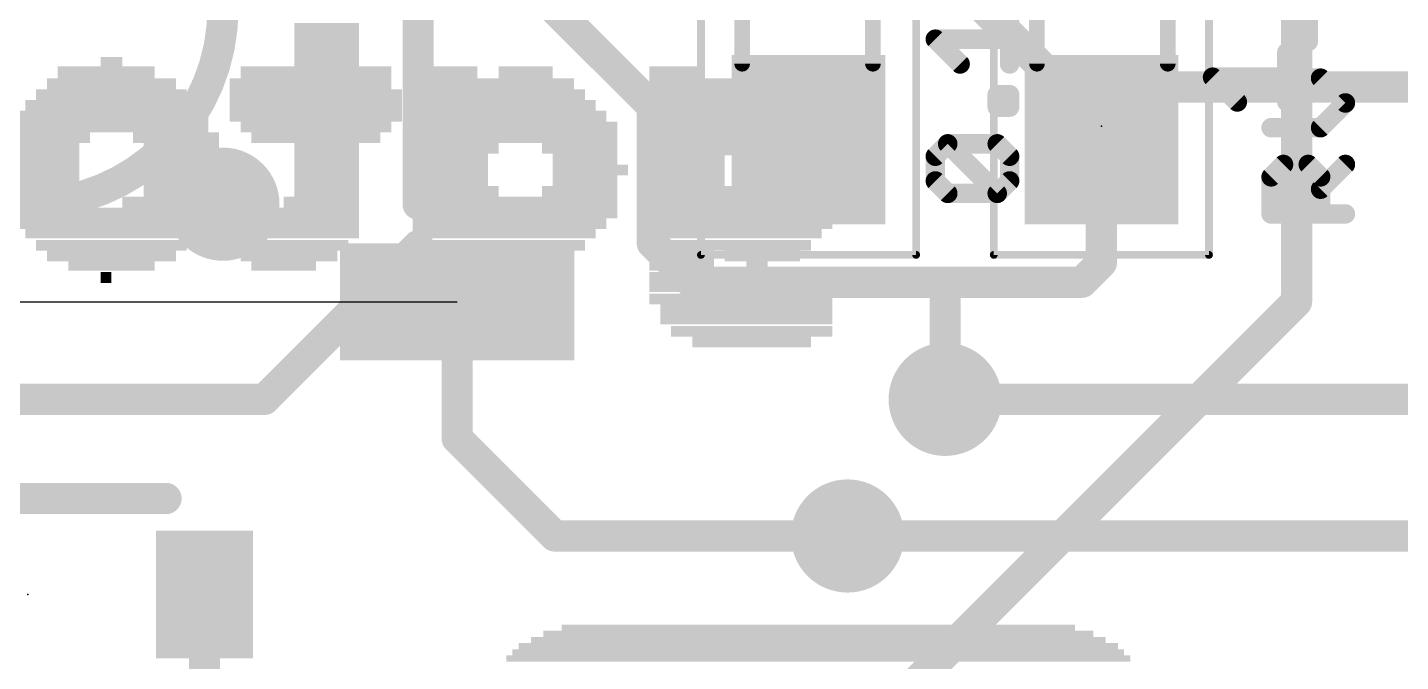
# Model space of a CAD drawing. Extents: x -41 to 92, y -75 to 33.
# Drawn here: x 19.05 to 27.98, y 8.45 to 12.58 of the extents above; entities that cross this region are included whole.
import ezdxf

# ---------------------------------------------------------------- set-up
doc = ezdxf.new("R2010")
doc.units = 0
for name, color, linetype in [('1', 12, 'CONTINUOUS'), ('16', 132, 'CONTINUOUS'), ('18', 110, 'CONTINUOUS'), ('19', 53, 'CONTINUOUS'), ('21', 41, 'CONTINUOUS'), ('22', 40, 'CONTINUOUS'), ('23', 53, 'CONTINUOUS'), ('24', 53, 'CONTINUOUS'), ('27', 253, 'CONTINUOUS'), ('39', 12, 'CONTINUOUS'), ('51', 53, 'CONTINUOUS')]:
    doc.layers.add(name, color=color, linetype=linetype)

# ---------------------------------------------------------------- blocks, each defined once
blk = doc.blocks.new('RECT')
blk.add_solid([(-0.5, -0.5), (0.5, -0.5), (-0.5, 0.5), (0.5, 0.5)])
blk = doc.blocks.new('ROUNDV')
at = {"const_width": 0.5}
blk.add_lwpolyline([(0, -0.25, 1), (0, 0.25, 1), (0, -0.25)], format="xyb", dxfattribs=at)

msp = doc.modelspace()

# ---------------------------------------------------------------- linework, layer by layer
at = {"layer": '1', "const_width": 0.2032}
for points in [[(27.305, 10.795), (27.305, 13.589)], [(23.114, 12.065), (21.629, 13.55)], [(23.114, 11.811), (23.114, 12.065)], [(23.153, 11.85), (23.114, 11.811)], [(23.114, 11.176), (23.114, 11.811)], [(24.13, 11.85), (23.153, 11.85)], [(26.035, 11.85), (26.035, 11.049)], [(23.368, 10.922), (23.114, 11.176)], [(26.035, 11.049), (25.908, 10.922)], [(25.019, 10.922), (23.368, 10.922)], [(25.4, 10.922), (25.019, 10.922)], [(25.019, 10.922), (25.019, 10.16)], [(25.908, 10.922), (25.4, 10.922)], [(21.844, 10.795), (21.844, 9.906)], [(24.13, 7.62), (27.305, 10.795)], [(21.844, 9.906), (22.479, 9.271)], [(22.479, 9.271), (24.384, 9.271)], [(20.2, 8.262), (20.2, 8.89)]]:
    msp.add_lwpolyline(points, dxfattribs=at)
at = {"layer": '1', "const_width": 0.1016}
for points in [[(23.1648, 12.065, 1), (23.0632, 12.065)], [(23.0781, 12.0291, 1), (23.1499, 12.1009)], [(23.1648, 11.811, 1), (23.0632, 11.811)], [(23.0781, 11.8469, 1), (23.1499, 11.7751)], [(23.153, 11.9008, 1), (23.153, 11.7992)], [(23.1889, 11.8141, 1), (23.1171, 11.8859)], [(24.13, 11.7992, 1), (24.13, 11.9008)], [(26.0858, 11.85, 1), (25.9842, 11.85)], [(23.0632, 11.811, 1), (23.1648, 11.811)], [(23.1499, 11.2119, 1), (23.0781, 11.1401)], [(23.0632, 11.176, 1), (23.1648, 11.176)], [(25.9842, 11.049, 1), (26.0858, 11.049)], [(26.0709, 11.0131, 1), (25.9991, 11.0849)], [(23.368, 10.9728, 1), (23.368, 10.8712)], [(23.3321, 10.8861, 1), (23.4039, 10.9579)], [(25.019, 10.9728, 1), (25.019, 10.8712)], [(25.0698, 10.922, 1), (24.9682, 10.922)], [(25.019, 10.8712, 1), (25.019, 10.9728)], [(25.4, 10.9728, 1), (25.4, 10.8712)], [(25.4, 10.8712, 1), (25.4, 10.9728)], [(25.8721, 10.9579, 1), (25.9439, 10.8861)], [(25.908, 10.8712, 1), (25.908, 10.9728)], [(21.8948, 10.795, 1), (21.7932, 10.795)], [(27.2542, 10.795, 1), (27.3558, 10.795)], [(27.3409, 10.7591, 1), (27.2691, 10.8309)], [(24.9682, 10.16, 1), (25.0698, 10.16)], [(21.8799, 9.9419, 1), (21.8081, 9.8701)], [(21.7932, 9.906, 1), (21.8948, 9.906)], [(22.479, 9.3218, 1), (22.479, 9.2202)], [(22.4431, 9.2351, 1), (22.5149, 9.3069)], [(24.384, 9.2202, 1), (24.384, 9.3218)], [(20.2508, 8.89, 1), (20.1492, 8.89)]]:
    msp.add_lwpolyline(points, format="xyb", dxfattribs=at)
at = {"layer": '16', "const_width": 0.2032}
for points in [[(21.463, 16.51), (25.781, 12.192)], [(25.781, 12.192), (31.115, 12.192)], [(25.019, 10.16), (29.718, 10.16)], [(24.384, 9.271), (28.448, 9.271)]]:
    msp.add_lwpolyline(points, dxfattribs=at)
at = {"layer": '16', "const_width": 0.1016}
for points in [[(25.781, 12.2428, 1), (25.781, 12.1412)], [(25.7451, 12.1561, 1), (25.8169, 12.2279)], [(25.019, 10.2108, 1), (25.019, 10.1092)], [(24.384, 9.3218, 1), (24.384, 9.2202)]]:
    msp.add_lwpolyline(points, format="xyb", dxfattribs=at)
at = {"layer": '19'}
msp.add_line((16.256, 10.795), (21.844, 10.795), dxfattribs=at)
at = {"layer": '21'}
for points, const_width in [([(19.05, 11.43, 1), (19.05, 13.97, 1), (19.05, 11.43)], 0.2032), ([(21.5392, 11.43, 1), (21.6408, 11.43)], 0.1016), ([(20.59, 10.1092, 1), (20.59, 10.2108)], 0.1016), ([(19.95, 9.4642, 1), (19.95, 9.5658)], 0.1016)]:
    msp.add_lwpolyline(points, format="xyb", dxfattribs=dict(at, const_width=const_width))
at = {"layer": '21', "const_width": 0.2032}
for points in [[(21.59, 13.94), (21.59, 11.43)], [(20.59, 10.16), (17.51, 10.16)], [(18.15, 9.515), (19.95, 9.515)]]:
    msp.add_lwpolyline(points, dxfattribs=at)
at = {"layer": '23'}
msp.add_point((19.05, 8.89), dxfattribs=at)
at = {"layer": '24'}
msp.add_point((26.035, 11.938), dxfattribs=at)
at = {"layer": '27', "const_width": 0.127}
for points in [[(27.381, 12.4891), (27.381, 12.8111)], [(25.4381, 12.3425), (25.4381, 12.6645)], [(25.1161, 12.3425), (24.9551, 12.5035)], [(24.9551, 12.5035), (25.4381, 12.5035)], [(27.2415, 12.0953), (27.2415, 12.4173)], [(26.9195, 12.0953), (26.7585, 12.2563)], [(26.7585, 12.2563), (27.2415, 12.2563)], [(27.4615, 12.2498), (27.1395, 12.2498)], [(27.6225, 12.0888), (27.4615, 12.2498)], [(25.3576, 12.0619), (25.3576, 12.1424)], [(25.3576, 12.1424), (25.4381, 12.1424)], [(25.4381, 12.1424), (25.4381, 12.0619)], [(27.4615, 11.9278), (27.6225, 12.0888)], [(25.4381, 12.0619), (25.3576, 12.0619)], [(27.1395, 11.9278), (27.4615, 11.9278)], [(24.9551, 11.7421), (25.0356, 11.8226)], [(25.0356, 11.8226), (25.3576, 11.8226)], [(25.3576, 11.5006), (25.0356, 11.8226)], [(25.3576, 11.8226), (25.4381, 11.7421)], [(24.9551, 11.5811), (24.9551, 11.7421)], [(25.4381, 11.7421), (25.4381, 11.5811)], [(27.1395, 11.608), (27.22, 11.6885)], [(27.22, 11.6885), (27.381, 11.6885)], [(27.381, 11.6885), (27.4615, 11.608)], [(27.4615, 11.5275), (27.6225, 11.6885)], [(25.0356, 11.5006), (24.9551, 11.5811)], [(25.4381, 11.5811), (25.3576, 11.5006)], [(27.1395, 11.3665), (27.1395, 11.608)], [(27.4615, 11.608), (27.4615, 11.3665)], [(25.3576, 11.5006), (25.0356, 11.5006)], [(27.6225, 11.3665), (27.1395, 11.3665)]]:
    msp.add_lwpolyline(points, dxfattribs=at)
at = {"layer": '27', "const_width": 0.0635}
for points in [[(24.9551, 12.5353, 1), (24.9551, 12.4718)], [(24.9775, 12.526, 1), (24.9326, 12.4811)], [(25.4381, 12.4718, 1), (25.4381, 12.5353)], [(27.3492, 12.4891, 1), (27.4127, 12.4891)], [(27.2733, 12.4173, 1), (27.2098, 12.4173)], [(25.0936, 12.3201, 1), (25.1385, 12.365)], [(25.4064, 12.3425, 1), (25.4699, 12.3425)], [(26.7585, 12.2881, 1), (26.7585, 12.2246)], [(26.7809, 12.2788, 1), (26.736, 12.2339)], [(27.1395, 12.2816, 1), (27.1395, 12.2181)], [(27.2415, 12.2246, 1), (27.2415, 12.2881)], [(27.4839, 12.2723, 1), (27.439, 12.2274)], [(27.4615, 12.2181, 1), (27.4615, 12.2816)], [(25.3576, 12.1741, 1), (25.3576, 12.1106)], [(25.3894, 12.1424, 1), (25.3259, 12.1424)], [(25.4699, 12.1424, 1), (25.4064, 12.1424)], [(25.4381, 12.1106, 1), (25.4381, 12.1741)], [(26.897, 12.0729, 1), (26.9419, 12.1178)], [(27.645, 12.0664, 1), (27.6, 12.1113)], [(25.3576, 12.0936, 1), (25.3576, 12.0301)], [(25.3259, 12.0619, 1), (25.3894, 12.0619)], [(25.4064, 12.0619, 1), (25.4699, 12.0619)], [(25.4381, 12.0301, 1), (25.4381, 12.0936)], [(27.2098, 12.0953, 1), (27.2733, 12.0953)], [(27.6, 12.0664, 1), (27.645, 12.1113)], [(27.1395, 11.9596, 1), (27.1395, 11.8961)], [(27.439, 11.9503, 1), (27.4839, 11.9054)], [(27.4615, 11.8961, 1), (27.4615, 11.9596)], [(25.0356, 11.8543, 1), (25.0356, 11.7908)], [(25.058, 11.845, 1), (25.0131, 11.8001)], [(25.058, 11.8001, 1), (25.0131, 11.845)], [(25.3801, 11.845, 1), (25.3351, 11.8001)], [(25.3576, 11.7908, 1), (25.3576, 11.8543)], [(24.9868, 11.7421, 1), (24.9233, 11.7421)], [(24.9326, 11.7645, 1), (24.9775, 11.7196)], [(25.4699, 11.7421, 1), (25.4064, 11.7421)], [(25.4156, 11.7196, 1), (25.4606, 11.7645)], [(27.22, 11.7203, 1), (27.22, 11.6568)], [(27.2424, 11.6661, 1), (27.1975, 11.711)], [(27.4034, 11.711, 1), (27.3585, 11.6661)], [(27.381, 11.6568, 1), (27.381, 11.7203)], [(27.645, 11.6661, 1), (27.6, 11.711)], [(24.9775, 11.6035, 1), (24.9326, 11.5586)], [(24.9233, 11.5811, 1), (24.9868, 11.5811)], [(25.4064, 11.5811, 1), (25.4699, 11.5811)], [(25.4606, 11.5586, 1), (25.4156, 11.6035)], [(27.1712, 11.608, 1), (27.1077, 11.608)], [(27.117, 11.6305, 1), (27.1619, 11.5856)], [(27.4932, 11.608, 1), (27.4297, 11.608)], [(27.439, 11.5856, 1), (27.4839, 11.6305)], [(25.0356, 11.5323, 1), (25.0356, 11.4688)], [(25.0131, 11.4781, 1), (25.058, 11.523)], [(25.3351, 11.523, 1), (25.3801, 11.4781)], [(25.3351, 11.4781, 1), (25.3801, 11.523)], [(25.3576, 11.4688, 1), (25.3576, 11.5323)], [(27.439, 11.55, 1), (27.4839, 11.5051)], [(27.1395, 11.3983, 1), (27.1395, 11.3347)], [(27.1077, 11.3665, 1), (27.1712, 11.3665)], [(27.4297, 11.3665, 1), (27.4932, 11.3665)], [(27.6225, 11.3347, 1), (27.6225, 11.3983)]]:
    msp.add_lwpolyline(points, format="xyb", dxfattribs=at)
at = {"layer": '39', "const_width": 0.0508}
for points in [[(23.43, 11.1), (23.43, 14.3)], [(24.83, 14.3), (24.83, 11.1)], [(25.335, 11.1), (25.335, 14.3)], [(26.735, 14.3), (26.735, 11.1)], [(24.83, 11.1), (23.43, 11.1)], [(26.735, 11.1), (25.335, 11.1)]]:
    msp.add_lwpolyline(points, dxfattribs=at)
at = {"layer": '39', "const_width": 0.0254}
for points in [[(23.43, 11.1127, 1), (23.43, 11.0873)], [(23.4173, 11.1, 1), (23.4427, 11.1)], [(24.8173, 11.1, 1), (24.8427, 11.1)], [(24.83, 11.0873, 1), (24.83, 11.1127)], [(25.335, 11.1127, 1), (25.335, 11.0873)], [(25.3223, 11.1, 1), (25.3477, 11.1)], [(26.7223, 11.1, 1), (26.7477, 11.1)], [(26.735, 11.0873, 1), (26.735, 11.1127)]]:
    msp.add_lwpolyline(points, format="xyb", dxfattribs=at)
at = {"layer": '51'}
for points, const_width in [([(23.698, 12.344), (23.698, 13.056)], 0.1016), ([(24.549, 12.344), (24.549, 13.056)], 0.1016), ([(25.616, 13.056), (25.616, 12.344)], 0.1016), ([(26.467, 13.056), (26.467, 12.344)], 0.1016), ([(21.59, 11.16), (20.59, 10.16)], 0.2032)]:
    msp.add_lwpolyline(points, dxfattribs=dict(at, const_width=const_width))
for points, const_width in [([(23.6726, 12.344, 1), (23.7234, 12.344)], 0.0508), ([(24.5236, 12.344, 1), (24.5744, 12.344)], 0.0508), ([(25.5906, 12.344, 1), (25.6414, 12.344)], 0.0508), ([(26.4416, 12.344, 1), (26.4924, 12.344)], 0.0508), ([(21.6259, 11.1241, 1), (21.5541, 11.1959)], 0.1016), ([(20.5541, 10.1959, 1), (20.6259, 10.1241)], 0.1016)]:
    msp.add_lwpolyline(points, format="xyb", dxfattribs=dict(at, const_width=const_width))

# ---------------------------------------------------------------- block references
at = {"layer": '1', "xscale": 1.1}
for p, rotation in [((24.13, 11.85), 90), ((26.035, 11.85), 270)]:
    msp.add_blockref('RECT', p, dxfattribs=dict(at, rotation=rotation))
at = {"layer": '1', "xscale": 0.762, "yscale": 1.524, "rotation": 270}
msp.add_blockref('RECT', (21.844, 10.795), dxfattribs=at)
at = {"layer": '1', "xscale": 0.63, "yscale": 0.83}
msp.add_blockref('RECT', (20.2, 8.89), dxfattribs=at)
at = {"layer": '18', "xscale": 0.7366, "yscale": 0.7366}
for p in [(20.32, 11.43), (20.32, 11.43), (25.019, 10.16), (25.019, 10.16), (24.384, 9.271), (24.384, 9.271)]:
    msp.add_blockref('ROUNDV', p, dxfattribs=at)
at = {"layer": '21', "yscale": 0.04}
for p, xscale in [((24.184, 8.674), 3.32), ((24.184, 8.594), 3.72), ((24.184, 8.634), 3.56), ((24.184, 8.474), 4.04), ((24.184, 8.514), 3.96), ((24.184, 8.554), 3.88)]:
    msp.add_blockref('RECT', p, dxfattribs=dict(at, xscale=xscale))
at = {"layer": '22', "rotation": 180}
for p, xscale, yscale in [((20.995, 12.568), 0.42, 0.08), ((20.995, 12.493), 0.42, 0.07), ((20.995, 12.423), 0.42, 0.07), ((19.56, 12.288), 0.63, 0.08), ((19.595, 12.358), 0.14, 0.06), ((20.925, 12.288), 0.98, 0.08), ((20.995, 12.358), 0.42, 0.06), ((21.8, 12.288), 0.35, 0.08), ((22.29, 12.288), 0.35, 0.08), ((23.27, 12.288), 0.35, 0.08), ((23.83, 12.288), 0.35, 0.08), ((19.595, 12.213), 0.84, 0.07), ((20.89, 12.213), 1.05, 0.07), ((22.08, 12.213), 1.05, 0.07), ((23.62, 12.213), 1.05, 0.07), ((19.595, 12.143), 0.98, 0.07), ((20.925, 12.143), 1.12, 0.07), ((22.115, 12.143), 1.12, 0.07), ((23.655, 12.143), 1.12, 0.07), ((19.595, 12.073), 1.12, 0.07), ((20.925, 12.073), 1.12, 0.07), ((22.15, 12.073), 1.19, 0.07), ((23.69, 12.073), 1.19, 0.07), ((19.595, 12.003), 1.26, 0.07), ((20.925, 12.003), 1.12, 0.07), ((22.185, 12.003), 1.26, 0.07), ((23.69, 12.003), 1.19, 0.07), ((19.175, 11.863), 0.56, 0.07), ((19.595, 11.933), 1.26, 0.07), ((20.015, 11.863), 0.56, 0.07), ((20.925, 11.933), 0.98, 0.07), ((20.925, 11.863), 0.84, 0.07), ((22.22, 11.933), 1.33, 0.07), ((22.22, 11.863), 1.33, 0.07), ((23.725, 11.933), 1.26, 0.07), ((23.375, 11.863), 0.56, 0.07), ((24.075, 11.863), 0.56, 0.07), ((19.14, 11.798), 0.49, 0.08), ((20.05, 11.798), 0.49, 0.08), ((20.995, 11.798), 0.42, 0.08), ((21.835, 11.798), 0.56, 0.08), ((22.64, 11.798), 0.49, 0.08), ((23.34, 11.798), 0.49, 0.08), ((24.18, 11.798), 0.49, 0.08), ((19.14, 11.723), 0.49, 0.07), ((20.05, 11.723), 0.49, 0.07), ((20.995, 11.723), 0.42, 0.07), ((21.8, 11.723), 0.49, 0.07), ((22.675, 11.723), 0.42, 0.07), ((23.34, 11.723), 0.49, 0.07), ((24.18, 11.723), 0.49, 0.07), ((19.14, 11.653), 0.49, 0.07), ((19.14, 11.583), 0.49, 0.07), ((20.05, 11.653), 0.49, 0.07), ((20.05, 11.583), 0.49, 0.07), ((20.995, 11.653), 0.42, 0.07), ((20.995, 11.583), 0.42, 0.07), ((21.8, 11.653), 0.49, 0.07), ((21.8, 11.583), 0.49, 0.07), ((22.71, 11.653), 0.49, 0.07), ((22.675, 11.583), 0.42, 0.07), ((23.34, 11.653), 0.49, 0.07), ((23.34, 11.583), 0.49, 0.07), ((24.18, 11.653), 0.49, 0.07), ((24.18, 11.583), 0.49, 0.07), ((19.14, 11.513), 0.49, 0.07), ((20.05, 11.513), 0.49, 0.07), ((20.995, 11.513), 0.42, 0.07), ((21.835, 11.513), 0.56, 0.07), ((22.64, 11.513), 0.49, 0.07), ((23.375, 11.513), 0.56, 0.07), ((24.145, 11.513), 0.56, 0.07), ((19.175, 11.443), 0.56, 0.07), ((19.945, 11.443), 0.56, 0.07), ((20.96, 11.443), 0.49, 0.07), ((22.22, 11.443), 1.33, 0.07), ((23.725, 11.443), 1.26, 0.07), ((19.595, 11.373), 1.26, 0.07), ((20.855, 11.373), 0.7, 0.07), ((22.22, 11.373), 1.33, 0.07), ((23.725, 11.373), 1.26, 0.07), ((19.595, 11.303), 1.26, 0.07), ((19.595, 11.238), 1.12, 0.06), ((20.82, 11.303), 0.77, 0.07), ((20.82, 11.238), 0.77, 0.06), ((22.185, 11.303), 1.26, 0.07), ((22.15, 11.238), 1.19, 0.06), ((23.69, 11.303), 1.19, 0.07), ((23.655, 11.238), 1.12, 0.06), ((19.595, 11.163), 0.98, 0.07), ((20.785, 11.163), 0.7, 0.07), ((22.115, 11.163), 1.12, 0.07), ((23.62, 11.163), 1.05, 0.07), ((19.595, 11.093), 0.84, 0.07), ((20.75, 11.093), 0.63, 0.07), ((22.08, 11.093), 1.05, 0.07), ((23.305, 11.093), 0.42, 0.07), ((23.83, 11.093), 0.49, 0.07), ((19.595, 11.028), 0.56, 0.06), ((19.56, 10.953), 0.07, 0.07), ((20.715, 11.028), 0.42, 0.06), ((21.8, 11.028), 0.35, 0.06), ((22.29, 11.028), 0.35, 0.06), ((23.305, 11.028), 0.42, 0.06), ((23.34, 10.953), 0.49, 0.07), ((23.795, 11.028), 0.14, 0.06), ((23.34, 10.888), 0.49, 0.06), ((24.075, 10.888), 0.28, 0.06), ((23.69, 10.813), 1.19, 0.07), ((23.725, 10.743), 1.12, 0.07), ((23.725, 10.678), 1.12, 0.06), ((23.76, 10.603), 1.05, 0.07), ((23.76, 10.533), 0.77, 0.07), ((24.203, 8.674), 3.32, 0.04), ((24.203, 8.594), 3.72, 0.04), ((24.203, 8.634), 3.56, 0.04), ((24.203, 8.474), 4.04, 0.04), ((24.203, 8.514), 3.96, 0.04), ((24.203, 8.554), 3.88, 0.04)]:
    msp.add_blockref('RECT', p, dxfattribs=dict(at, xscale=xscale, yscale=yscale))
at = {"layer": '51', "xscale": 0.5001, "yscale": 0.95}
for p, rotation in [((24.1249, 12.1119), 90), ((26.0401, 12.1197), 270)]:
    msp.add_blockref('RECT', p, dxfattribs=dict(at, rotation=rotation))

doc.saveas('drawing.dxf')
